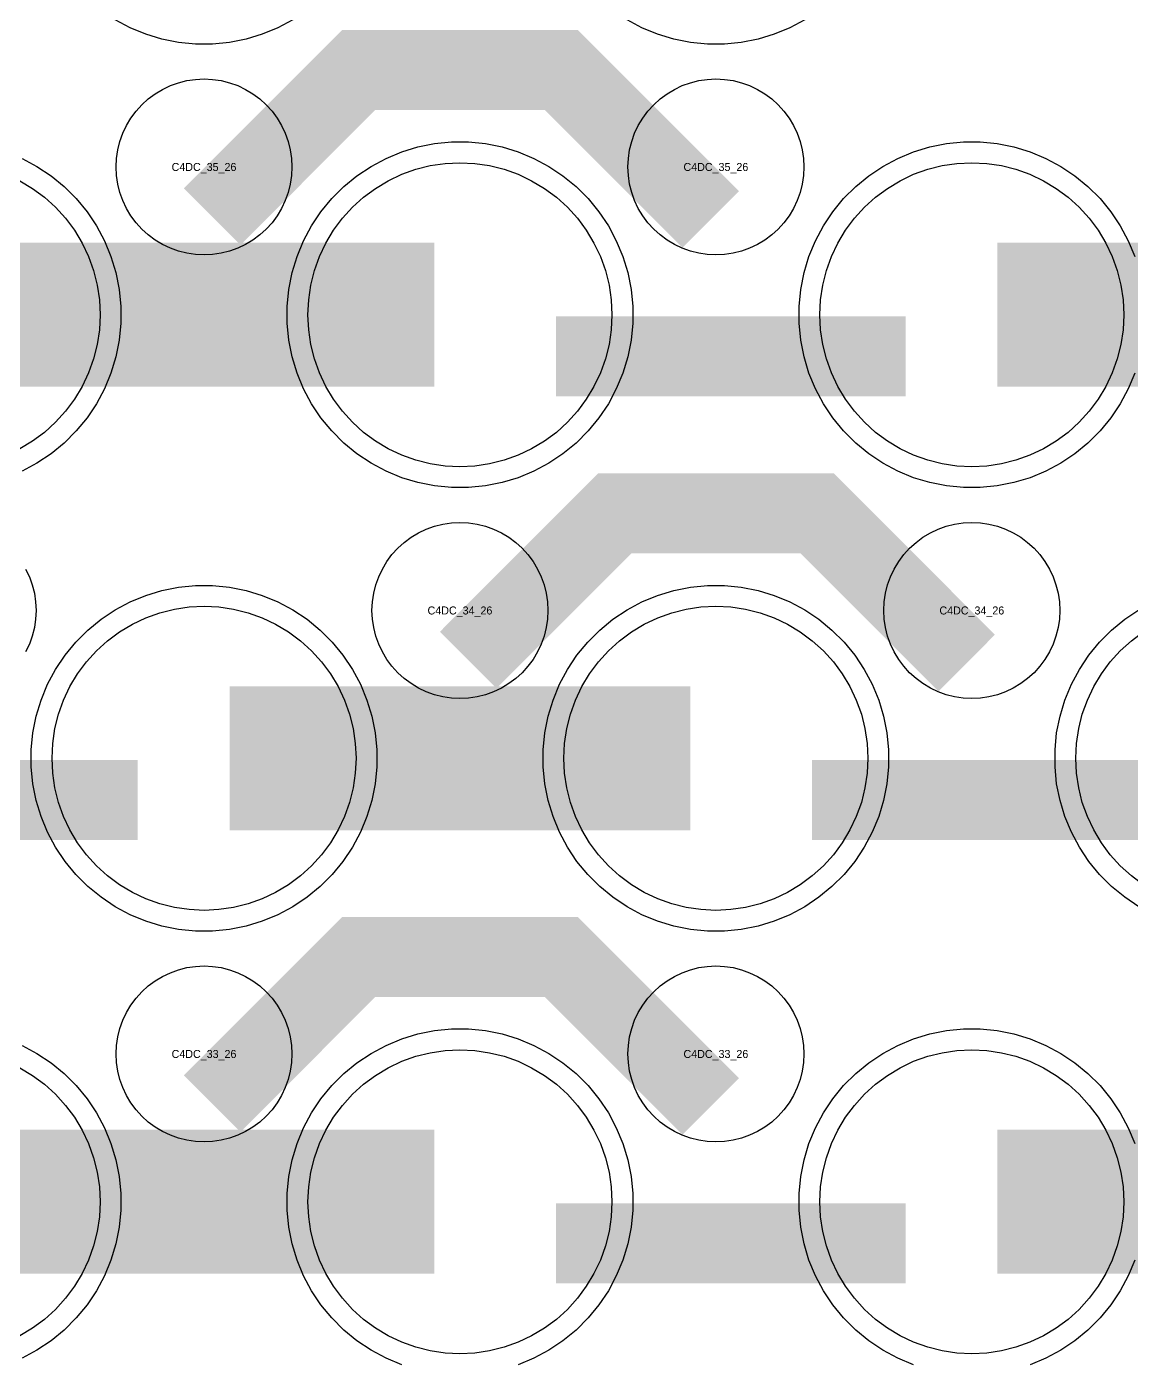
# Model space of a CAD drawing. Extents: x -11880 to 11880, y -14992 to 14992.
# Drawn here: x -3735.4 to -3390.1, y -10316.2 to -9899.8 of the extents above; entities that cross this region are included whole.
import ezdxf
from ezdxf.enums import TextEntityAlignment as Align

# ---------------------------------------------------------------- set-up
doc = ezdxf.new("R2010")
doc.units = 0
doc.header["$MEASUREMENT"] = 0
for name, color, linetype in [('GDS_775_DT_237', 138, 'CONTINUOUS'), ('RDL1_FS', 34, 'CONTINUOUS'), ('RDL_BS', 160, 'CONTINUOUS')]:
    doc.layers.add(name, color=color, linetype=linetype)

msp = doc.modelspace()

# ---------------------------------------------------------------- linework, layer by layer
at = {"layer": 'RDL1_FS', "color": 240, "true_color": 0xed1f24}
for points in [[(-3600, -10037.329), (-3604.657, -10037.1), (-3609.268, -10036.416), (-3613.791, -10035.284), (-3618.181, -10033.712), (-3622.395, -10031.72), (-3626.395, -10029.322), (-3630.14, -10026.544), (-3633.594, -10023.414), (-3636.724, -10019.96), (-3639.502, -10016.215), (-3641.9, -10012.215), (-3643.892, -10008.001), (-3645.464, -10003.611), (-3646.596, -9999.088), (-3647.28, -9994.477), (-3647.509, -9989.82), (-3647.28, -9985.163), (-3646.596, -9980.552), (-3645.464, -9976.029), (-3643.892, -9971.639), (-3641.9, -9967.425), (-3639.502, -9963.425), (-3636.724, -9959.68), (-3633.594, -9956.226), (-3630.14, -9953.096), (-3626.395, -9950.318), (-3622.395, -9947.92), (-3618.181, -9945.928), (-3613.791, -9944.356), (-3609.268, -9943.224), (-3604.657, -9942.54), (-3600, -9942.311), (-3595.343, -9942.54), (-3590.732, -9943.224), (-3586.209, -9944.356), (-3581.819, -9945.928), (-3577.605, -9947.92), (-3573.605, -9950.318), (-3569.86, -9953.096), (-3566.406, -9956.226), (-3563.276, -9959.68), (-3560.498, -9963.425), (-3558.1, -9967.425), (-3556.108, -9971.639), (-3554.536, -9976.029), (-3553.404, -9980.552), (-3552.72, -9985.163), (-3552.491, -9989.82), (-3552.72, -9994.477), (-3553.404, -9999.088), (-3554.536, -10003.611), (-3556.108, -10008.001), (-3558.1, -10012.215), (-3560.498, -10016.215), (-3563.276, -10019.96), (-3566.406, -10023.414), (-3569.86, -10026.544), (-3573.605, -10029.322), (-3577.605, -10031.72), (-3581.819, -10033.712), (-3586.209, -10035.284), (-3590.732, -10036.416), (-3595.343, -10037.1)], [(-3440, -10037.329), (-3444.657, -10037.1), (-3449.268, -10036.416), (-3453.791, -10035.284), (-3458.181, -10033.712), (-3462.395, -10031.72), (-3466.395, -10029.322), (-3470.14, -10026.544), (-3473.594, -10023.414), (-3476.724, -10019.96), (-3479.502, -10016.215), (-3481.9, -10012.215), (-3483.892, -10008.001), (-3485.464, -10003.611), (-3486.596, -9999.088), (-3487.28, -9994.477), (-3487.509, -9989.82), (-3487.28, -9985.163), (-3486.596, -9980.552), (-3485.464, -9976.029), (-3483.892, -9971.639), (-3481.9, -9967.425), (-3479.502, -9963.425), (-3476.724, -9959.68), (-3473.594, -9956.226), (-3470.14, -9953.096), (-3466.395, -9950.318), (-3462.395, -9947.92), (-3458.181, -9945.928), (-3453.791, -9944.356), (-3449.268, -9943.224), (-3444.657, -9942.54), (-3440, -9942.311), (-3435.343, -9942.54), (-3430.732, -9943.224), (-3426.209, -9944.356), (-3421.819, -9945.928), (-3417.605, -9947.92), (-3413.605, -9950.318), (-3409.86, -9953.096), (-3406.406, -9956.226), (-3403.276, -9959.68), (-3400.498, -9963.425), (-3398.1, -9967.425), (-3396.108, -9971.639), (-3394.536, -9976.029), (-3393.404, -9980.552), (-3392.72, -9985.163), (-3392.491, -9989.82), (-3392.72, -9994.477), (-3393.404, -9999.088), (-3394.536, -10003.611), (-3396.108, -10008.001), (-3398.1, -10012.215), (-3400.498, -10016.215), (-3403.276, -10019.96), (-3406.406, -10023.414), (-3409.86, -10026.544), (-3413.605, -10029.322), (-3417.605, -10031.72), (-3421.819, -10033.712), (-3426.209, -10035.284), (-3430.732, -10036.416), (-3435.343, -10037.1)]]:
    msp.add_lwpolyline(points, close=True, dxfattribs=at)
msp.add_lwpolyline([(-3737.605, -9947.92), (-3733.605, -9950.318), (-3729.86, -9953.096), (-3726.406, -9956.226), (-3723.276, -9959.68), (-3720.498, -9963.425), (-3718.1, -9967.425), (-3716.108, -9971.639), (-3714.536, -9976.029), (-3713.404, -9980.552), (-3712.72, -9985.163), (-3712.491, -9989.82), (-3712.72, -9994.477), (-3713.404, -9999.088), (-3714.536, -10003.611), (-3716.108, -10008.001), (-3718.1, -10012.215), (-3720.498, -10016.215), (-3723.276, -10019.96), (-3726.406, -10023.414), (-3729.86, -10026.544), (-3733.605, -10029.322), (-3737.605, -10031.72)], dxfattribs=at)
for points in [[(-3751.998, -9989.82, 45, 45, 0), (-3679.998, -9989.82, 45, 45, 0)], [(-3679.998, -9989.82, 45, 45, 0), (-3607.998, -9989.82, 45, 45, 0)], [(-3431.998, -9989.82, 45, 45, 0), (-3359.998, -9989.82, 45, 45, 0)]]:
    msp.add_lwpolyline(points, format="xyseb", dxfattribs=at)
at = {"layer": 'RDL1_FS'}
for points in [[(-3680, -10175.894), (-3684.657, -10175.665), (-3689.268, -10174.981), (-3693.791, -10173.849), (-3698.181, -10172.277), (-3702.395, -10170.285), (-3706.395, -10167.887), (-3710.14, -10165.109), (-3713.594, -10161.979), (-3716.724, -10158.525), (-3719.502, -10154.78), (-3721.9, -10150.78), (-3723.892, -10146.566), (-3725.464, -10142.176), (-3726.596, -10137.653), (-3727.28, -10133.042), (-3727.509, -10128.385), (-3727.28, -10123.728), (-3726.596, -10119.117), (-3725.464, -10114.594), (-3723.892, -10110.204), (-3721.9, -10105.99), (-3719.502, -10101.99), (-3716.724, -10098.245), (-3713.594, -10094.791), (-3710.14, -10091.661), (-3706.395, -10088.883), (-3702.395, -10086.485), (-3698.181, -10084.493), (-3693.791, -10082.921), (-3689.268, -10081.789), (-3684.657, -10081.105), (-3680, -10080.876), (-3675.343, -10081.105), (-3670.732, -10081.789), (-3666.209, -10082.921), (-3661.819, -10084.493), (-3657.605, -10086.485), (-3653.605, -10088.883), (-3649.86, -10091.661), (-3646.406, -10094.791), (-3643.276, -10098.245), (-3640.498, -10101.99), (-3638.1, -10105.99), (-3636.108, -10110.204), (-3634.536, -10114.594), (-3633.404, -10119.117), (-3632.72, -10123.728), (-3632.491, -10128.385), (-3632.72, -10133.042), (-3633.404, -10137.653), (-3634.536, -10142.176), (-3636.108, -10146.566), (-3638.1, -10150.78), (-3640.498, -10154.78), (-3643.276, -10158.525), (-3646.406, -10161.979), (-3649.86, -10165.109), (-3653.605, -10167.887), (-3657.605, -10170.285), (-3661.819, -10172.277), (-3666.209, -10173.849), (-3670.732, -10174.981), (-3675.343, -10175.665)], [(-3520, -10175.894), (-3524.657, -10175.665), (-3529.268, -10174.981), (-3533.791, -10173.849), (-3538.181, -10172.277), (-3542.395, -10170.285), (-3546.395, -10167.887), (-3550.14, -10165.109), (-3553.594, -10161.979), (-3556.724, -10158.525), (-3559.502, -10154.78), (-3561.9, -10150.78), (-3563.892, -10146.566), (-3565.464, -10142.176), (-3566.596, -10137.653), (-3567.28, -10133.042), (-3567.509, -10128.385), (-3567.28, -10123.728), (-3566.596, -10119.117), (-3565.464, -10114.594), (-3563.892, -10110.204), (-3561.9, -10105.99), (-3559.502, -10101.99), (-3556.724, -10098.245), (-3553.594, -10094.791), (-3550.14, -10091.661), (-3546.395, -10088.883), (-3542.395, -10086.485), (-3538.181, -10084.493), (-3533.791, -10082.921), (-3529.268, -10081.789), (-3524.657, -10081.105), (-3520, -10080.876), (-3515.343, -10081.105), (-3510.732, -10081.789), (-3506.209, -10082.921), (-3501.819, -10084.493), (-3497.605, -10086.485), (-3493.605, -10088.883), (-3489.86, -10091.661), (-3486.406, -10094.791), (-3483.276, -10098.245), (-3480.498, -10101.99), (-3478.1, -10105.99), (-3476.108, -10110.204), (-3474.536, -10114.594), (-3473.404, -10119.117), (-3472.72, -10123.728), (-3472.491, -10128.385), (-3472.72, -10133.042), (-3473.404, -10137.653), (-3474.536, -10142.176), (-3476.108, -10146.566), (-3478.1, -10150.78), (-3480.498, -10154.78), (-3483.276, -10158.525), (-3486.406, -10161.979), (-3489.86, -10165.109), (-3493.605, -10167.887), (-3497.605, -10170.285), (-3501.819, -10172.277), (-3506.209, -10173.849), (-3510.732, -10174.981), (-3515.343, -10175.665)], [(-3600, -10314.459), (-3604.657, -10314.23), (-3609.268, -10313.546), (-3613.791, -10312.414), (-3618.181, -10310.842), (-3622.395, -10308.85), (-3626.395, -10306.452), (-3630.14, -10303.674), (-3633.594, -10300.544), (-3636.724, -10297.09), (-3639.502, -10293.345), (-3641.9, -10289.345), (-3643.892, -10285.131), (-3645.464, -10280.741), (-3646.596, -10276.218), (-3647.28, -10271.607), (-3647.509, -10266.95), (-3647.28, -10262.293), (-3646.596, -10257.682), (-3645.464, -10253.159), (-3643.892, -10248.769), (-3641.9, -10244.555), (-3639.502, -10240.555), (-3636.724, -10236.81), (-3633.594, -10233.356), (-3630.14, -10230.226), (-3626.395, -10227.448), (-3622.395, -10225.05), (-3618.181, -10223.058), (-3613.791, -10221.486), (-3609.268, -10220.354), (-3604.657, -10219.67), (-3600, -10219.441), (-3595.343, -10219.67), (-3590.732, -10220.354), (-3586.209, -10221.486), (-3581.819, -10223.058), (-3577.605, -10225.05), (-3573.605, -10227.448), (-3569.86, -10230.226), (-3566.406, -10233.356), (-3563.276, -10236.81), (-3560.498, -10240.555), (-3558.1, -10244.555), (-3556.108, -10248.769), (-3554.536, -10253.159), (-3553.404, -10257.682), (-3552.72, -10262.293), (-3552.491, -10266.95), (-3552.72, -10271.607), (-3553.404, -10276.218), (-3554.536, -10280.741), (-3556.108, -10285.131), (-3558.1, -10289.345), (-3560.498, -10293.345), (-3563.276, -10297.09), (-3566.406, -10300.544), (-3569.86, -10303.674), (-3573.605, -10306.452), (-3577.605, -10308.85), (-3581.819, -10310.842), (-3586.209, -10312.414), (-3590.732, -10313.546), (-3595.343, -10314.23)], [(-3440, -10314.459), (-3444.657, -10314.23), (-3449.268, -10313.546), (-3453.791, -10312.414), (-3458.181, -10310.842), (-3462.395, -10308.85), (-3466.395, -10306.452), (-3470.14, -10303.674), (-3473.594, -10300.544), (-3476.724, -10297.09), (-3479.502, -10293.345), (-3481.9, -10289.345), (-3483.892, -10285.131), (-3485.464, -10280.741), (-3486.596, -10276.218), (-3487.28, -10271.607), (-3487.509, -10266.95), (-3487.28, -10262.293), (-3486.596, -10257.682), (-3485.464, -10253.159), (-3483.892, -10248.769), (-3481.9, -10244.555), (-3479.502, -10240.555), (-3476.724, -10236.81), (-3473.594, -10233.356), (-3470.14, -10230.226), (-3466.395, -10227.448), (-3462.395, -10225.05), (-3458.181, -10223.058), (-3453.791, -10221.486), (-3449.268, -10220.354), (-3444.657, -10219.67), (-3440, -10219.441), (-3435.343, -10219.67), (-3430.732, -10220.354), (-3426.209, -10221.486), (-3421.819, -10223.058), (-3417.605, -10225.05), (-3413.605, -10227.448), (-3409.86, -10230.226), (-3406.406, -10233.356), (-3403.276, -10236.81), (-3400.498, -10240.555), (-3398.1, -10244.555), (-3396.108, -10248.769), (-3394.536, -10253.159), (-3393.404, -10257.682), (-3392.72, -10262.293), (-3392.491, -10266.95), (-3392.72, -10271.607), (-3393.404, -10276.218), (-3394.536, -10280.741), (-3396.108, -10285.131), (-3398.1, -10289.345), (-3400.498, -10293.345), (-3403.276, -10297.09), (-3406.406, -10300.544), (-3409.86, -10303.674), (-3413.605, -10306.452), (-3417.605, -10308.85), (-3421.819, -10310.842), (-3426.209, -10312.414), (-3430.732, -10313.546), (-3435.343, -10314.23)]]:
    msp.add_lwpolyline(points, close=True, dxfattribs=at)
for points in [[(-3386.395, -10167.887), (-3390.14, -10165.109), (-3393.594, -10161.979), (-3396.724, -10158.525), (-3399.502, -10154.78), (-3401.9, -10150.78), (-3403.892, -10146.566), (-3405.464, -10142.176), (-3406.596, -10137.653), (-3407.28, -10133.042), (-3407.509, -10128.385), (-3407.28, -10123.728), (-3406.596, -10119.117), (-3405.464, -10114.594), (-3403.892, -10110.204), (-3401.9, -10105.99), (-3399.502, -10101.99), (-3396.724, -10098.245), (-3393.594, -10094.791), (-3390.14, -10091.661), (-3386.395, -10088.883)], [(-3737.605, -10225.05), (-3733.605, -10227.448), (-3729.86, -10230.226), (-3726.406, -10233.356), (-3723.276, -10236.81), (-3720.498, -10240.555), (-3718.1, -10244.555), (-3716.108, -10248.769), (-3714.536, -10253.159), (-3713.404, -10257.682), (-3712.72, -10262.293), (-3712.491, -10266.95), (-3712.72, -10271.607), (-3713.404, -10276.218), (-3714.536, -10280.741), (-3716.108, -10285.131), (-3718.1, -10289.345), (-3720.498, -10293.345), (-3723.276, -10297.09), (-3726.406, -10300.544), (-3729.86, -10303.674), (-3733.605, -10306.452), (-3737.605, -10308.85)]]:
    msp.add_lwpolyline(points, dxfattribs=at)
for points in [[(-3671.998, -10128.385, 45, 45, 0), (-3599.998, -10128.385, 45, 45, 0)], [(-3599.998, -10128.385, 45, 45, 0), (-3527.998, -10128.385, 45, 45, 0)], [(-3751.998, -10266.95, 45, 45, 0), (-3679.998, -10266.95, 45, 45, 0)], [(-3679.998, -10266.95, 45, 45, 0), (-3607.998, -10266.95, 45, 45, 0)], [(-3431.998, -10266.95, 45, 45, 0), (-3359.998, -10266.95, 45, 45, 0)]]:
    msp.add_lwpolyline(points, format="xyseb", dxfattribs=at)
at = {"layer": 'RDL_BS', "color": 240, "true_color": 0xed1f24}
for points in [[(-3652.223, -9897.643), (-3656.885, -9900.135), (-3661.795, -9902.166), (-3666.835, -9903.697), (-3672.062, -9904.743), (-3677.356, -9905.26), (-3682.644, -9905.26), (-3687.938, -9904.743), (-3693.165, -9903.697), (-3698.205, -9902.166), (-3703.115, -9900.135), (-3707.777, -9897.643)], [(-3492.223, -9897.643), (-3496.885, -9900.135), (-3501.795, -9902.166), (-3506.835, -9903.697), (-3512.062, -9904.743), (-3517.356, -9905.26), (-3522.644, -9905.26), (-3527.938, -9904.743), (-3533.165, -9903.697), (-3538.205, -9902.166), (-3543.115, -9900.135), (-3547.777, -9897.643)], [(-3389.094, -10008.025), (-3391.125, -10012.935), (-3393.617, -10017.597), (-3396.564, -10022.011), (-3399.926, -10026.112), (-3403.708, -10029.894), (-3407.809, -10033.256), (-3412.223, -10036.203), (-3416.885, -10038.695), (-3421.795, -10040.726), (-3426.835, -10042.257), (-3432.062, -10043.303), (-3437.356, -10043.82), (-3442.644, -10043.82), (-3447.938, -10043.303), (-3453.165, -10042.257), (-3458.205, -10040.726), (-3463.115, -10038.695), (-3467.777, -10036.203), (-3472.191, -10033.256), (-3476.292, -10029.894), (-3480.074, -10026.112), (-3483.436, -10022.011), (-3486.383, -10017.597), (-3488.875, -10012.935), (-3490.906, -10008.025), (-3492.437, -10002.985), (-3493.483, -9997.758), (-3494, -9992.464), (-3494, -9987.176), (-3493.483, -9981.882), (-3492.437, -9976.655), (-3490.906, -9971.615), (-3488.875, -9966.705), (-3486.383, -9962.043), (-3483.436, -9957.629), (-3480.074, -9953.528), (-3476.292, -9949.746), (-3472.191, -9946.384), (-3467.777, -9943.437), (-3463.115, -9940.945), (-3458.205, -9938.914), (-3453.165, -9937.383), (-3447.938, -9936.337), (-3442.644, -9935.82), (-3437.356, -9935.82), (-3432.062, -9936.337), (-3426.835, -9937.383), (-3421.795, -9938.914), (-3416.885, -9940.945), (-3412.223, -9943.437), (-3407.809, -9946.384), (-3403.708, -9949.746), (-3399.926, -9953.528), (-3396.564, -9957.629), (-3393.617, -9962.043), (-3391.125, -9966.705), (-3389.094, -9971.615)], [(-3736.885, -9940.945), (-3732.223, -9943.437), (-3727.809, -9946.384), (-3723.708, -9949.746), (-3719.926, -9953.528), (-3716.564, -9957.629), (-3713.617, -9962.043), (-3711.125, -9966.705), (-3709.094, -9971.615), (-3707.563, -9976.655), (-3706.517, -9981.882), (-3706, -9987.176), (-3706, -9992.464), (-3706.517, -9997.758), (-3707.563, -10002.985), (-3709.094, -10008.025), (-3711.125, -10012.935), (-3713.617, -10017.597), (-3716.564, -10022.011), (-3719.926, -10026.112), (-3723.708, -10029.894), (-3727.809, -10033.256), (-3732.223, -10036.203), (-3736.885, -10038.695)]]:
    msp.add_lwpolyline(points, dxfattribs=at)
at = {"layer": 'RDL_BS'}
for points in [[(-3677.438, -9959.134, 25, 25, 0), (-3631.623, -9913.319, 25, 25, 0), (-3598.07, -9913.319, 25, 25, 0)], [(-3521.599, -9960.033, 25, 25, 0), (-3568.313, -9913.319, 25, 25, 0), (-3598.071, -9913.319, 25, 25, 0)], [(-3597.438, -10097.699, 25, 25, 0), (-3551.623, -10051.884, 25, 25, 0), (-3518.07, -10051.884, 25, 25, 0)], [(-3441.599, -10098.598, 25, 25, 0), (-3488.313, -10051.884, 25, 25, 0), (-3518.071, -10051.884, 25, 25, 0)], [(-3809.984, -10141.398, 25, 25, 0), (-3700.719, -10141.398, 25, 25, 0)], [(-3489.984, -10141.398, 25, 25, 0), (-3380.719, -10141.398, 25, 25, 0)], [(-3677.438, -10236.264, 25, 25, 0), (-3631.623, -10190.449, 25, 25, 0), (-3598.07, -10190.449, 25, 25, 0)], [(-3521.599, -10237.163, 25, 25, 0), (-3568.313, -10190.449, 25, 25, 0), (-3598.071, -10190.449, 25, 25, 0)], [(-3569.984, -10279.963, 25, 25, 0), (-3460.719, -10279.963, 25, 25, 0)]]:
    msp.add_lwpolyline(points, format="xyseb", dxfattribs=at)
for points in [[(-3680, -9971.126), (-3682.693, -9970.994), (-3685.365, -9970.598), (-3687.984, -9969.941), (-3690.519, -9969.034), (-3692.956, -9967.882), (-3695.28, -9966.489), (-3697.443, -9964.886), (-3699.442, -9963.074), (-3701.254, -9961.075), (-3702.857, -9958.912), (-3704.25, -9956.588), (-3705.402, -9954.151), (-3706.309, -9951.616), (-3706.966, -9948.997), (-3707.362, -9946.325), (-3707.494, -9943.632), (-3707.362, -9940.939), (-3706.966, -9938.267), (-3706.309, -9935.648), (-3705.402, -9933.113), (-3704.25, -9930.676), (-3702.857, -9928.352), (-3701.254, -9926.189), (-3699.442, -9924.19), (-3697.443, -9922.378), (-3695.28, -9920.775), (-3692.956, -9919.382), (-3690.519, -9918.23), (-3687.984, -9917.323), (-3685.365, -9916.666), (-3682.693, -9916.27), (-3680, -9916.138), (-3677.307, -9916.27), (-3674.635, -9916.666), (-3672.016, -9917.323), (-3669.481, -9918.23), (-3667.044, -9919.382), (-3664.72, -9920.775), (-3662.557, -9922.378), (-3660.558, -9924.19), (-3658.746, -9926.189), (-3657.143, -9928.352), (-3655.75, -9930.676), (-3654.598, -9933.113), (-3653.691, -9935.648), (-3653.034, -9938.267), (-3652.638, -9940.939), (-3652.506, -9943.632), (-3652.638, -9946.325), (-3653.034, -9948.997), (-3653.691, -9951.616), (-3654.598, -9954.151), (-3655.75, -9956.588), (-3657.143, -9958.912), (-3658.746, -9961.075), (-3660.558, -9963.074), (-3662.557, -9964.886), (-3664.72, -9966.489), (-3667.044, -9967.882), (-3669.481, -9969.034), (-3672.016, -9969.941), (-3674.635, -9970.598), (-3677.307, -9970.994)], [(-3520, -9971.126), (-3522.693, -9970.994), (-3525.365, -9970.598), (-3527.984, -9969.941), (-3530.519, -9969.034), (-3532.956, -9967.882), (-3535.28, -9966.489), (-3537.443, -9964.886), (-3539.442, -9963.074), (-3541.254, -9961.075), (-3542.857, -9958.912), (-3544.25, -9956.588), (-3545.402, -9954.151), (-3546.309, -9951.616), (-3546.966, -9948.997), (-3547.362, -9946.325), (-3547.494, -9943.632), (-3547.362, -9940.939), (-3546.966, -9938.267), (-3546.309, -9935.648), (-3545.402, -9933.113), (-3544.25, -9930.676), (-3542.857, -9928.352), (-3541.254, -9926.189), (-3539.442, -9924.19), (-3537.443, -9922.378), (-3535.28, -9920.775), (-3532.956, -9919.382), (-3530.519, -9918.23), (-3527.984, -9917.323), (-3525.365, -9916.666), (-3522.693, -9916.27), (-3520, -9916.138), (-3517.307, -9916.27), (-3514.635, -9916.666), (-3512.016, -9917.323), (-3509.481, -9918.23), (-3507.044, -9919.382), (-3504.72, -9920.775), (-3502.557, -9922.378), (-3500.558, -9924.19), (-3498.746, -9926.189), (-3497.143, -9928.352), (-3495.75, -9930.676), (-3494.598, -9933.113), (-3493.691, -9935.648), (-3493.034, -9938.267), (-3492.638, -9940.939), (-3492.506, -9943.632), (-3492.638, -9946.325), (-3493.034, -9948.997), (-3493.691, -9951.616), (-3494.598, -9954.151), (-3495.75, -9956.588), (-3497.143, -9958.912), (-3498.746, -9961.075), (-3500.558, -9963.074), (-3502.557, -9964.886), (-3504.72, -9966.489), (-3507.044, -9967.882), (-3509.481, -9969.034), (-3512.016, -9969.941), (-3514.635, -9970.598), (-3517.307, -9970.994)], [(-3600, -10109.691), (-3602.693, -10109.559), (-3605.365, -10109.163), (-3607.984, -10108.506), (-3610.519, -10107.599), (-3612.956, -10106.447), (-3615.28, -10105.054), (-3617.443, -10103.451), (-3619.442, -10101.639), (-3621.254, -10099.64), (-3622.857, -10097.477), (-3624.25, -10095.153), (-3625.402, -10092.716), (-3626.309, -10090.181), (-3626.966, -10087.562), (-3627.362, -10084.89), (-3627.494, -10082.197), (-3627.362, -10079.504), (-3626.966, -10076.832), (-3626.309, -10074.213), (-3625.402, -10071.678), (-3624.25, -10069.241), (-3622.857, -10066.917), (-3621.254, -10064.754), (-3619.442, -10062.755), (-3617.443, -10060.943), (-3615.28, -10059.34), (-3612.956, -10057.947), (-3610.519, -10056.795), (-3607.984, -10055.888), (-3605.365, -10055.231), (-3602.693, -10054.835), (-3600, -10054.703), (-3597.307, -10054.835), (-3594.635, -10055.231), (-3592.016, -10055.888), (-3589.481, -10056.795), (-3587.044, -10057.947), (-3584.72, -10059.34), (-3582.557, -10060.943), (-3580.558, -10062.755), (-3578.746, -10064.754), (-3577.143, -10066.917), (-3575.75, -10069.241), (-3574.598, -10071.678), (-3573.691, -10074.213), (-3573.034, -10076.832), (-3572.638, -10079.504), (-3572.506, -10082.197), (-3572.638, -10084.89), (-3573.034, -10087.562), (-3573.691, -10090.181), (-3574.598, -10092.716), (-3575.75, -10095.153), (-3577.143, -10097.477), (-3578.746, -10099.64), (-3580.558, -10101.639), (-3582.557, -10103.451), (-3584.72, -10105.054), (-3587.044, -10106.447), (-3589.481, -10107.599), (-3592.016, -10108.506), (-3594.635, -10109.163), (-3597.307, -10109.559)], [(-3440, -10109.691), (-3442.693, -10109.559), (-3445.365, -10109.163), (-3447.984, -10108.506), (-3450.519, -10107.599), (-3452.956, -10106.447), (-3455.28, -10105.054), (-3457.443, -10103.451), (-3459.442, -10101.639), (-3461.254, -10099.64), (-3462.857, -10097.477), (-3464.25, -10095.153), (-3465.402, -10092.716), (-3466.309, -10090.181), (-3466.966, -10087.562), (-3467.362, -10084.89), (-3467.494, -10082.197), (-3467.362, -10079.504), (-3466.966, -10076.832), (-3466.309, -10074.213), (-3465.402, -10071.678), (-3464.25, -10069.241), (-3462.857, -10066.917), (-3461.254, -10064.754), (-3459.442, -10062.755), (-3457.443, -10060.943), (-3455.28, -10059.34), (-3452.956, -10057.947), (-3450.519, -10056.795), (-3447.984, -10055.888), (-3445.365, -10055.231), (-3442.693, -10054.835), (-3440, -10054.703), (-3437.307, -10054.835), (-3434.635, -10055.231), (-3432.016, -10055.888), (-3429.481, -10056.795), (-3427.044, -10057.947), (-3424.72, -10059.34), (-3422.557, -10060.943), (-3420.558, -10062.755), (-3418.746, -10064.754), (-3417.143, -10066.917), (-3415.75, -10069.241), (-3414.598, -10071.678), (-3413.691, -10074.213), (-3413.034, -10076.832), (-3412.638, -10079.504), (-3412.506, -10082.197), (-3412.638, -10084.89), (-3413.034, -10087.562), (-3413.691, -10090.181), (-3414.598, -10092.716), (-3415.75, -10095.153), (-3417.143, -10097.477), (-3418.746, -10099.64), (-3420.558, -10101.639), (-3422.557, -10103.451), (-3424.72, -10105.054), (-3427.044, -10106.447), (-3429.481, -10107.599), (-3432.016, -10108.506), (-3434.635, -10109.163), (-3437.307, -10109.559)], [(-3682.644, -10182.385), (-3687.938, -10181.868), (-3693.165, -10180.822), (-3698.205, -10179.291), (-3703.115, -10177.26), (-3707.777, -10174.768), (-3712.191, -10171.821), (-3716.292, -10168.459), (-3720.074, -10164.677), (-3723.436, -10160.576), (-3726.383, -10156.162), (-3728.875, -10151.5), (-3730.906, -10146.59), (-3732.437, -10141.55), (-3733.483, -10136.323), (-3734, -10131.029), (-3734, -10125.741), (-3733.483, -10120.447), (-3732.437, -10115.22), (-3730.906, -10110.18), (-3728.875, -10105.27), (-3726.383, -10100.608), (-3723.436, -10096.194), (-3720.074, -10092.093), (-3716.292, -10088.311), (-3712.191, -10084.949), (-3707.777, -10082.002), (-3703.115, -10079.51), (-3698.205, -10077.479), (-3693.165, -10075.948), (-3687.938, -10074.902), (-3682.644, -10074.385), (-3677.356, -10074.385), (-3672.062, -10074.902), (-3666.835, -10075.948), (-3661.795, -10077.479), (-3656.885, -10079.51), (-3652.223, -10082.002), (-3647.809, -10084.949), (-3643.708, -10088.311), (-3639.926, -10092.093), (-3636.564, -10096.194), (-3633.617, -10100.608), (-3631.125, -10105.27), (-3629.094, -10110.18), (-3627.563, -10115.22), (-3626.517, -10120.447), (-3626, -10125.741), (-3626, -10131.029), (-3626.517, -10136.323), (-3627.563, -10141.55), (-3629.094, -10146.59), (-3631.125, -10151.5), (-3633.617, -10156.162), (-3636.564, -10160.576), (-3639.926, -10164.677), (-3643.708, -10168.459), (-3647.809, -10171.821), (-3652.223, -10174.768), (-3656.885, -10177.26), (-3661.795, -10179.291), (-3666.835, -10180.822), (-3672.062, -10181.868), (-3677.356, -10182.385)], [(-3522.644, -10182.385), (-3527.938, -10181.868), (-3533.165, -10180.822), (-3538.205, -10179.291), (-3543.115, -10177.26), (-3547.777, -10174.768), (-3552.191, -10171.821), (-3556.292, -10168.459), (-3560.074, -10164.677), (-3563.436, -10160.576), (-3566.383, -10156.162), (-3568.875, -10151.5), (-3570.906, -10146.59), (-3572.437, -10141.55), (-3573.483, -10136.323), (-3574, -10131.029), (-3574, -10125.741), (-3573.483, -10120.447), (-3572.437, -10115.22), (-3570.906, -10110.18), (-3568.875, -10105.27), (-3566.383, -10100.608), (-3563.436, -10096.194), (-3560.074, -10092.093), (-3556.292, -10088.311), (-3552.191, -10084.949), (-3547.777, -10082.002), (-3543.115, -10079.51), (-3538.205, -10077.479), (-3533.165, -10075.948), (-3527.938, -10074.902), (-3522.644, -10074.385), (-3517.356, -10074.385), (-3512.062, -10074.902), (-3506.835, -10075.948), (-3501.795, -10077.479), (-3496.885, -10079.51), (-3492.223, -10082.002), (-3487.809, -10084.949), (-3483.708, -10088.311), (-3479.926, -10092.093), (-3476.564, -10096.194), (-3473.617, -10100.608), (-3471.125, -10105.27), (-3469.094, -10110.18), (-3467.563, -10115.22), (-3466.517, -10120.447), (-3466, -10125.741), (-3466, -10131.029), (-3466.517, -10136.323), (-3467.563, -10141.55), (-3469.094, -10146.59), (-3471.125, -10151.5), (-3473.617, -10156.162), (-3476.564, -10160.576), (-3479.926, -10164.677), (-3483.708, -10168.459), (-3487.809, -10171.821), (-3492.223, -10174.768), (-3496.885, -10177.26), (-3501.795, -10179.291), (-3506.835, -10180.822), (-3512.062, -10181.868), (-3517.356, -10182.385)], [(-3680, -10248.256), (-3682.693, -10248.124), (-3685.365, -10247.728), (-3687.984, -10247.071), (-3690.519, -10246.164), (-3692.956, -10245.012), (-3695.28, -10243.619), (-3697.443, -10242.016), (-3699.442, -10240.204), (-3701.254, -10238.205), (-3702.857, -10236.042), (-3704.25, -10233.718), (-3705.402, -10231.281), (-3706.309, -10228.746), (-3706.966, -10226.127), (-3707.362, -10223.455), (-3707.494, -10220.762), (-3707.362, -10218.069), (-3706.966, -10215.397), (-3706.309, -10212.778), (-3705.402, -10210.243), (-3704.25, -10207.806), (-3702.857, -10205.482), (-3701.254, -10203.319), (-3699.442, -10201.32), (-3697.443, -10199.508), (-3695.28, -10197.905), (-3692.956, -10196.512), (-3690.519, -10195.36), (-3687.984, -10194.453), (-3685.365, -10193.796), (-3682.693, -10193.4), (-3680, -10193.268), (-3677.307, -10193.4), (-3674.635, -10193.796), (-3672.016, -10194.453), (-3669.481, -10195.36), (-3667.044, -10196.512), (-3664.72, -10197.905), (-3662.557, -10199.508), (-3660.558, -10201.32), (-3658.746, -10203.319), (-3657.143, -10205.482), (-3655.75, -10207.806), (-3654.598, -10210.243), (-3653.691, -10212.778), (-3653.034, -10215.397), (-3652.638, -10218.069), (-3652.506, -10220.762), (-3652.638, -10223.455), (-3653.034, -10226.127), (-3653.691, -10228.746), (-3654.598, -10231.281), (-3655.75, -10233.718), (-3657.143, -10236.042), (-3658.746, -10238.205), (-3660.558, -10240.204), (-3662.557, -10242.016), (-3664.72, -10243.619), (-3667.044, -10245.012), (-3669.481, -10246.164), (-3672.016, -10247.071), (-3674.635, -10247.728), (-3677.307, -10248.124)], [(-3520, -10248.256), (-3522.693, -10248.124), (-3525.365, -10247.728), (-3527.984, -10247.071), (-3530.519, -10246.164), (-3532.956, -10245.012), (-3535.28, -10243.619), (-3537.443, -10242.016), (-3539.442, -10240.204), (-3541.254, -10238.205), (-3542.857, -10236.042), (-3544.25, -10233.718), (-3545.402, -10231.281), (-3546.309, -10228.746), (-3546.966, -10226.127), (-3547.362, -10223.455), (-3547.494, -10220.762), (-3547.362, -10218.069), (-3546.966, -10215.397), (-3546.309, -10212.778), (-3545.402, -10210.243), (-3544.25, -10207.806), (-3542.857, -10205.482), (-3541.254, -10203.319), (-3539.442, -10201.32), (-3537.443, -10199.508), (-3535.28, -10197.905), (-3532.956, -10196.512), (-3530.519, -10195.36), (-3527.984, -10194.453), (-3525.365, -10193.796), (-3522.693, -10193.4), (-3520, -10193.268), (-3517.307, -10193.4), (-3514.635, -10193.796), (-3512.016, -10194.453), (-3509.481, -10195.36), (-3507.044, -10196.512), (-3504.72, -10197.905), (-3502.557, -10199.508), (-3500.558, -10201.32), (-3498.746, -10203.319), (-3497.143, -10205.482), (-3495.75, -10207.806), (-3494.598, -10210.243), (-3493.691, -10212.778), (-3493.034, -10215.397), (-3492.638, -10218.069), (-3492.506, -10220.762), (-3492.638, -10223.455), (-3493.034, -10226.127), (-3493.691, -10228.746), (-3494.598, -10231.281), (-3495.75, -10233.718), (-3497.143, -10236.042), (-3498.746, -10238.205), (-3500.558, -10240.204), (-3502.557, -10242.016), (-3504.72, -10243.619), (-3507.044, -10245.012), (-3509.481, -10246.164), (-3512.016, -10247.071), (-3514.635, -10247.728), (-3517.307, -10248.124)]]:
    msp.add_lwpolyline(points, close=True, dxfattribs=at)
at = {"layer": 'RDL_BS', "color": 240, "true_color": 0xed1f24}
msp.add_lwpolyline([(-3602.644, -10043.82), (-3607.938, -10043.303), (-3613.165, -10042.257), (-3618.205, -10040.726), (-3623.115, -10038.695), (-3627.777, -10036.203), (-3632.191, -10033.256), (-3636.292, -10029.894), (-3640.074, -10026.112), (-3643.436, -10022.011), (-3646.383, -10017.597), (-3648.875, -10012.935), (-3650.906, -10008.025), (-3652.437, -10002.985), (-3653.483, -9997.758), (-3654, -9992.464), (-3654, -9987.176), (-3653.483, -9981.882), (-3652.437, -9976.655), (-3650.906, -9971.615), (-3648.875, -9966.705), (-3646.383, -9962.043), (-3643.436, -9957.629), (-3640.074, -9953.528), (-3636.292, -9949.746), (-3632.191, -9946.384), (-3627.777, -9943.437), (-3623.115, -9940.945), (-3618.205, -9938.914), (-3613.165, -9937.383), (-3607.938, -9936.337), (-3602.644, -9935.82), (-3597.356, -9935.82), (-3592.062, -9936.337), (-3586.835, -9937.383), (-3581.795, -9938.914), (-3576.885, -9940.945), (-3572.223, -9943.437), (-3567.809, -9946.384), (-3563.708, -9949.746), (-3559.926, -9953.528), (-3556.564, -9957.629), (-3553.617, -9962.043), (-3551.125, -9966.705), (-3549.094, -9971.615), (-3547.563, -9976.655), (-3546.517, -9981.882), (-3546, -9987.176), (-3546, -9992.464), (-3546.517, -9997.758), (-3547.563, -10002.985), (-3549.094, -10008.025), (-3551.125, -10012.935), (-3553.617, -10017.597), (-3556.564, -10022.011), (-3559.926, -10026.112), (-3563.708, -10029.894), (-3567.809, -10033.256), (-3572.223, -10036.203), (-3576.885, -10038.695), (-3581.795, -10040.726), (-3586.835, -10042.257), (-3592.062, -10043.303), (-3597.356, -10043.82)], close=True, dxfattribs=at)
msp.add_lwpolyline([(-3569.984, -10002.833, 25, 25, 0), (-3460.719, -10002.833, 25, 25, 0)], format="xyseb", dxfattribs=at)
at = {"layer": 'RDL_BS'}
for points in [[(-3735.75, -10069.241), (-3734.598, -10071.678), (-3733.691, -10074.213), (-3733.034, -10076.832), (-3732.638, -10079.504), (-3732.506, -10082.197), (-3732.638, -10084.89), (-3733.034, -10087.562), (-3733.691, -10090.181), (-3734.598, -10092.716), (-3735.75, -10095.153)], [(-3387.777, -10174.768), (-3392.191, -10171.821), (-3396.292, -10168.459), (-3400.074, -10164.677), (-3403.436, -10160.576), (-3406.383, -10156.162), (-3408.875, -10151.5), (-3410.906, -10146.59), (-3412.437, -10141.55), (-3413.483, -10136.323), (-3414, -10131.029), (-3414, -10125.741), (-3413.483, -10120.447), (-3412.437, -10115.22), (-3410.906, -10110.18), (-3408.875, -10105.27), (-3406.383, -10100.608), (-3403.436, -10096.194), (-3400.074, -10092.093), (-3396.292, -10088.311), (-3392.191, -10084.949), (-3387.777, -10082.002)], [(-3618.205, -10317.856), (-3623.115, -10315.825), (-3627.777, -10313.333), (-3632.191, -10310.386), (-3636.292, -10307.024), (-3640.074, -10303.242), (-3643.436, -10299.141), (-3646.383, -10294.727), (-3648.875, -10290.065), (-3650.906, -10285.155), (-3652.437, -10280.115), (-3653.483, -10274.888), (-3654, -10269.594), (-3654, -10264.306), (-3653.483, -10259.012), (-3652.437, -10253.785), (-3650.906, -10248.745), (-3648.875, -10243.835), (-3646.383, -10239.173), (-3643.436, -10234.759), (-3640.074, -10230.658), (-3636.292, -10226.876), (-3632.191, -10223.514), (-3627.777, -10220.567), (-3623.115, -10218.075), (-3618.205, -10216.044), (-3613.165, -10214.513), (-3607.938, -10213.467), (-3602.644, -10212.95), (-3597.356, -10212.95), (-3592.062, -10213.467), (-3586.835, -10214.513), (-3581.795, -10216.044), (-3576.885, -10218.075), (-3572.223, -10220.567), (-3567.809, -10223.514), (-3563.708, -10226.876), (-3559.926, -10230.658), (-3556.564, -10234.759), (-3553.617, -10239.173), (-3551.125, -10243.835), (-3549.094, -10248.745), (-3547.563, -10253.785), (-3546.517, -10259.012), (-3546, -10264.306), (-3546, -10269.594), (-3546.517, -10274.888), (-3547.563, -10280.115), (-3549.094, -10285.155), (-3551.125, -10290.065), (-3553.617, -10294.727), (-3556.564, -10299.141), (-3559.926, -10303.242), (-3563.708, -10307.024), (-3567.809, -10310.386), (-3572.223, -10313.333), (-3576.885, -10315.825), (-3581.795, -10317.856)], [(-3458.205, -10317.856), (-3463.115, -10315.825), (-3467.777, -10313.333), (-3472.191, -10310.386), (-3476.292, -10307.024), (-3480.074, -10303.242), (-3483.436, -10299.141), (-3486.383, -10294.727), (-3488.875, -10290.065), (-3490.906, -10285.155), (-3492.437, -10280.115), (-3493.483, -10274.888), (-3494, -10269.594), (-3494, -10264.306), (-3493.483, -10259.012), (-3492.437, -10253.785), (-3490.906, -10248.745), (-3488.875, -10243.835), (-3486.383, -10239.173), (-3483.436, -10234.759), (-3480.074, -10230.658), (-3476.292, -10226.876), (-3472.191, -10223.514), (-3467.777, -10220.567), (-3463.115, -10218.075), (-3458.205, -10216.044), (-3453.165, -10214.513), (-3447.938, -10213.467), (-3442.644, -10212.95), (-3437.356, -10212.95), (-3432.062, -10213.467), (-3426.835, -10214.513), (-3421.795, -10216.044), (-3416.885, -10218.075), (-3412.223, -10220.567), (-3407.809, -10223.514), (-3403.708, -10226.876), (-3399.926, -10230.658), (-3396.564, -10234.759), (-3393.617, -10239.173), (-3391.125, -10243.835), (-3389.094, -10248.745)], [(-3736.885, -10218.075), (-3732.223, -10220.567), (-3727.809, -10223.514), (-3723.708, -10226.876), (-3719.926, -10230.658), (-3716.564, -10234.759), (-3713.617, -10239.173), (-3711.125, -10243.835), (-3709.094, -10248.745), (-3707.563, -10253.785), (-3706.517, -10259.012), (-3706, -10264.306), (-3706, -10269.594), (-3706.517, -10274.888), (-3707.563, -10280.115), (-3709.094, -10285.155), (-3711.125, -10290.065), (-3713.617, -10294.727), (-3716.564, -10299.141), (-3719.926, -10303.242), (-3723.708, -10307.024), (-3727.809, -10310.386), (-3732.223, -10313.333), (-3736.885, -10315.825)], [(-3389.094, -10285.155), (-3391.125, -10290.065), (-3393.617, -10294.727), (-3396.564, -10299.141), (-3399.926, -10303.242), (-3403.708, -10307.024), (-3407.809, -10310.386), (-3412.223, -10313.333), (-3416.885, -10315.825), (-3421.795, -10317.856)]]:
    msp.add_lwpolyline(points, dxfattribs=at)

# ---------------------------------------------------------------- texts
at = {"layer": 'GDS_775_DT_237'}
for s, p in [('C4DC_35_26', (-3680, -9943.632)), ('C4DC_35_26', (-3680, -9943.632)), ('C4DC_35_26', (-3520, -9943.632)), ('C4DC_35_26', (-3520, -9943.632)), ('C4DC_34_26', (-3600, -10082.197)), ('C4DC_34_26', (-3600, -10082.197)), ('C4DC_34_26', (-3440, -10082.197)), ('C4DC_34_26', (-3440, -10082.197)), ('C4DC_33_26', (-3680, -10220.762)), ('C4DC_33_26', (-3680, -10220.762)), ('C4DC_33_26', (-3520, -10220.762)), ('C4DC_33_26', (-3520, -10220.762))]:
    msp.add_text(s, height=2.5, dxfattribs=at).set_placement(p, align=Align.MIDDLE_CENTER)

doc.saveas('drawing.dxf')
